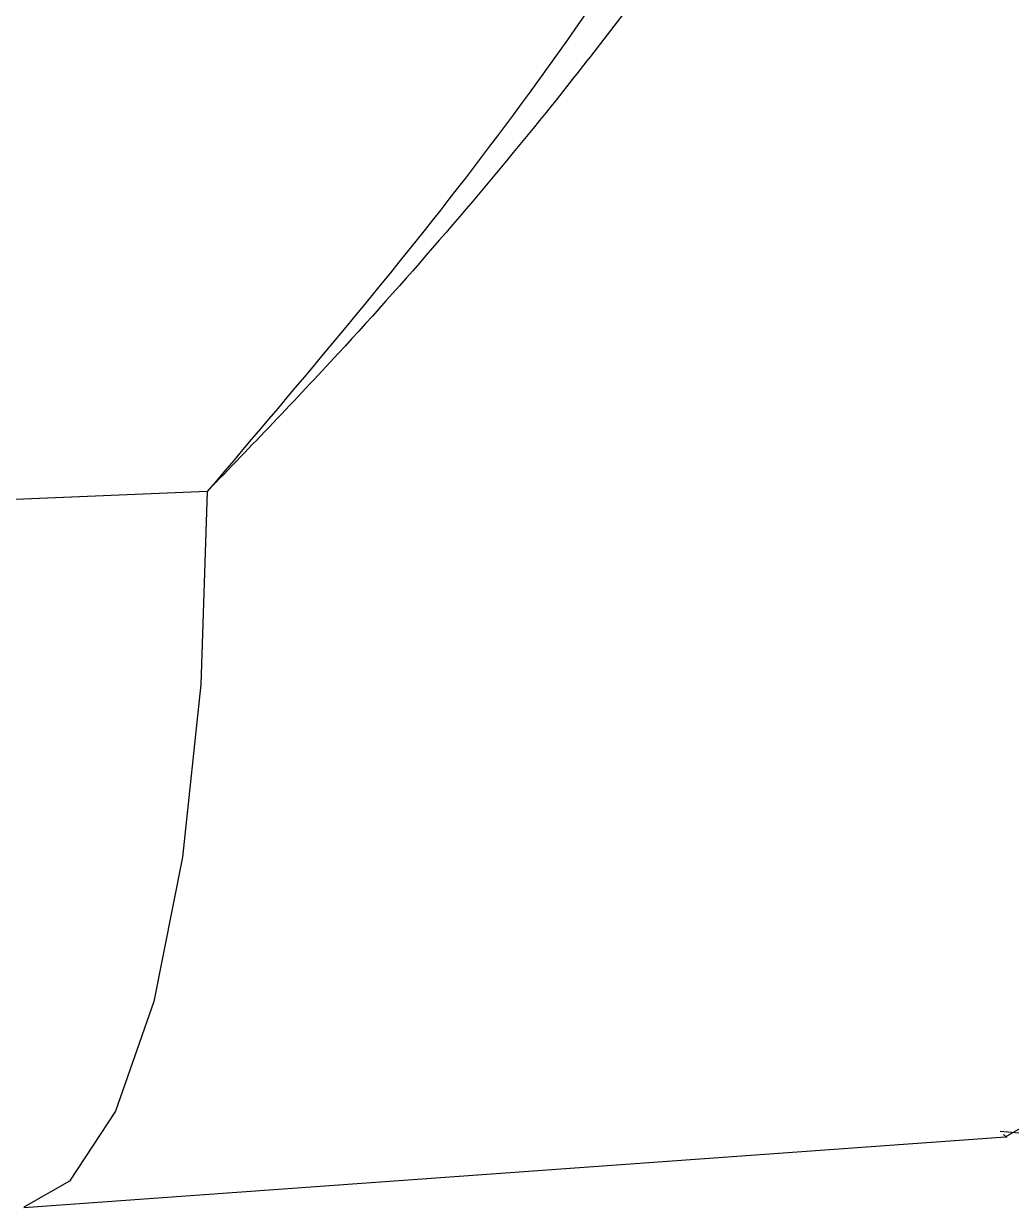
# Model space of a CAD drawing. Header units: millimetres. Extents: x 0 to 279, y 0 to 216.
# Drawn here: x 93.936 to 95.912, y 150.875 to 153.242 of the extents above; entities that cross this region are included whole.
import ezdxf

# ---------------------------------------------------------------- set-up
doc = ezdxf.new("R2010")
doc.units = ezdxf.units.MM

msp = doc.modelspace()

# ---------------------------------------------------------------- linework, layer by layer
at = {"color": 7, "linetype": 'Continuous', "lineweight": 25}
for p, q in [((95.896, 151.0203), (95.9023, 151.0145)), ((93.9367, 150.8747), (95.9002, 151.0156))]:
    msp.add_line(p, q, dxfattribs=at)
at = {"color": 7, "linetype": 'Continuous', "lineweight": 25, "flags": 128}
for points in [[(95.9002, 151.0156), (95.9959, 151.0712), (96.0839, 151.2038), (96.1581, 151.4078), (96.2156, 151.6749), (96.2539, 151.9941), (96.2714, 152.3523), (96.2675, 152.7348), (96.2421, 153.1258), (96.1965, 153.509), (96.1324, 153.8687), (96.0526, 154.1901), (95.9603, 154.4599), (95.8594, 154.6671), (95.7541, 154.8033)], [(95.889, 151.0267), (95.9649, 151.0206), (96.0657, 151.0838), (96.1553, 151.2285), (96.2299, 151.4485), (96.2862, 151.7343), (96.3216, 152.0733), (96.3346, 152.4507)]]:
    msp.add_lwpolyline(points, dxfattribs=at)
at = {"color": 8, "linetype": 'Continuous', "lineweight": 25, "flags": 128}
for points in [[(94.3035, 152.3062), (93.9039, 152.2895), (93.4991, 152.2951), (93.1068, 152.3228), (92.7443, 152.3715), (92.4277, 152.4389), (92.1708, 152.5221), (91.9848, 152.6173), (91.8776, 152.7204), (91.8661, 152.7416)], [(94.3035, 152.3062), (94.2905, 151.9203), (94.2542, 151.575), (94.1965, 151.2861), (94.12, 151.0668), (94.0281, 150.9271), (93.9369, 150.8748)]]:
    msp.add_lwpolyline(points, dxfattribs=at)
at = {"color": 7, "linetype": 'Continuous', "lineweight": 25}
for points, knots in [([(95.7541, 154.8033), (95.78, 154.7657), (95.8333, 154.6887), (95.8182, 154.4804), (95.7273, 154.2055), (95.5737, 153.9076), (95.3937, 153.6193), (95.2079, 153.3542), (95.0021, 153.0867), (94.7856, 152.8271), (94.5554, 152.5675), (94.3917, 152.3977), (94.3035, 152.3062)], [0, 0, 0, 0, 0.096833, 0.198472, 0.313982, 0.441448, 0.530648, 0.623401, 0.721224, 0.812009, 0.89872, 1, 1, 1, 1]), ([(95.7229, 154.6715), (95.6986, 154.5381), (95.6456, 154.2459), (95.3206, 153.64), (94.8686, 152.9708), (94.4919, 152.5278), (94.3035, 152.3062)], [0, 0, 0, 0, 0.207611, 0.454247, 0.727109, 1, 1, 1, 1])]:
    msp.add_open_spline(points, degree=3, knots=knots, dxfattribs=at)

doc.saveas('drawing.dxf')
